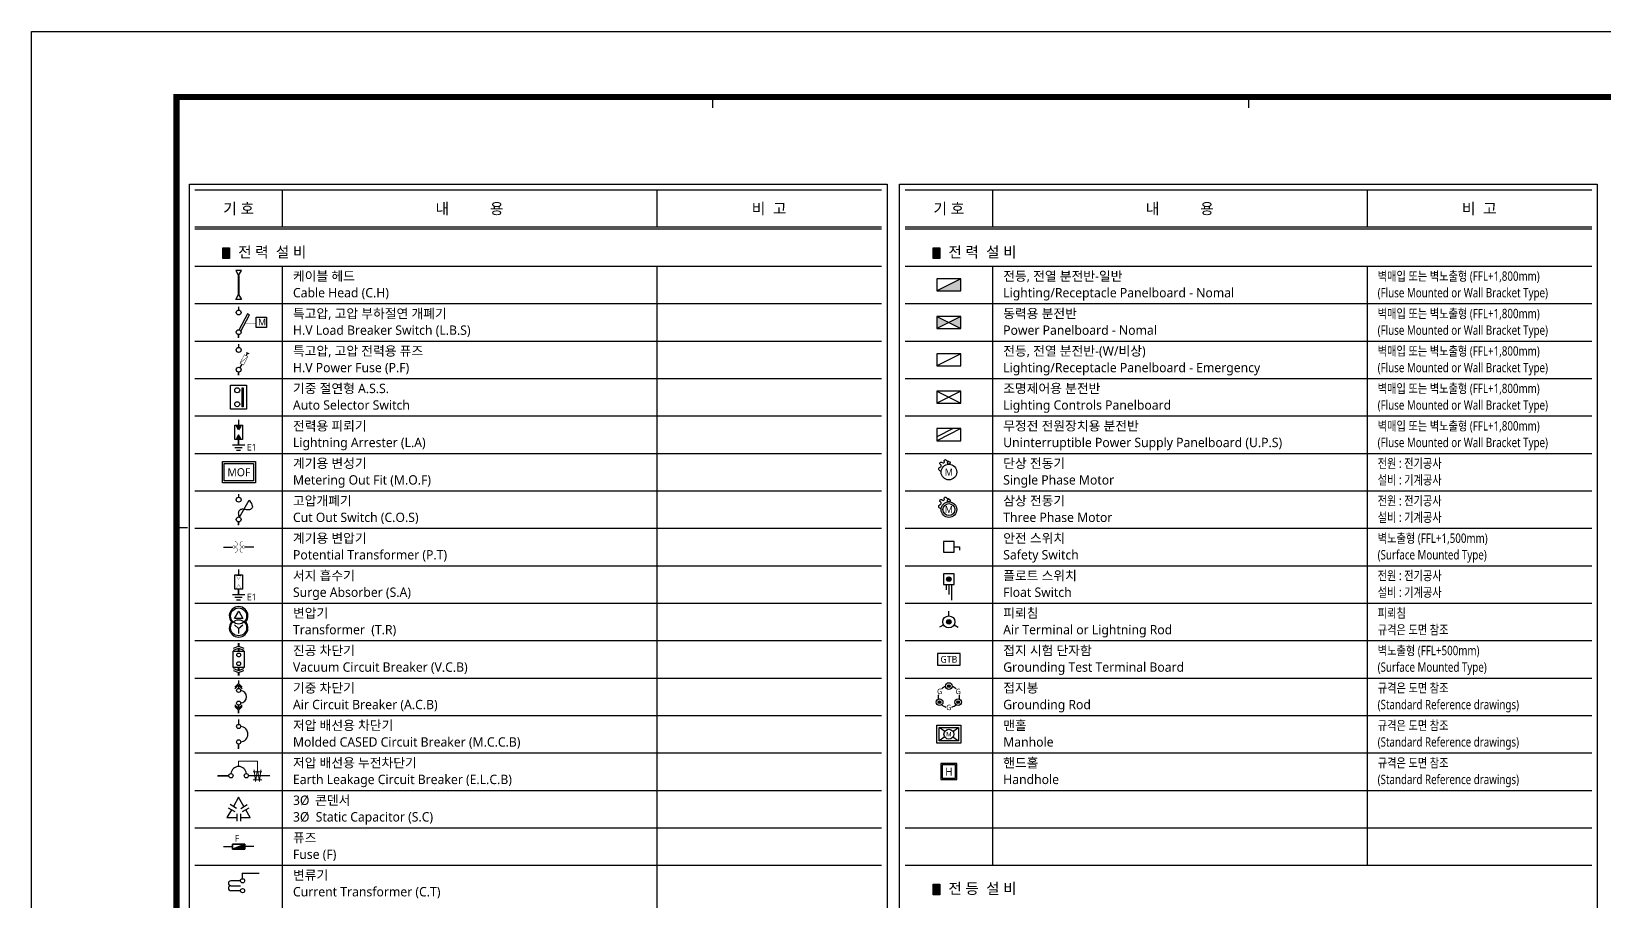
# Model space of a CAD drawing. Header units: millimetres. Extents: x 0 to 84100, y 0 to 59400.
# Drawn here: x 0 to 50380, y 31543 to 59400 of the extents above; entities that cross this region are included whole.
import ezdxf
from ezdxf.enums import TextEntityAlignment as Align

# ---------------------------------------------------------------- set-up
doc = ezdxf.new("R2010")
doc.units = ezdxf.units.MM
doc.header["$LTSCALE"] = 1000
for name, pattern in [('CEN', [62, 60, -1, 0, -1]), ('HID', [2.3, 1.5, -0.8]), ('TA1', [7.1, 5, -0.7, 0, -0.7, 0, -0.7])]:
    doc.linetypes.add(name, pattern=pattern)
for name, color, linetype in [('S', 4, 'Continuous'), ('SYM', 3, 'Continuous'), ('XR-SHEET-SHT', 5, 'Continuous'), ('XREF', 7, 'CEN')]:
    doc.layers.add(name, color=color, linetype=linetype)
doc.layers.add('XR-SHEET-TEMP', color=171, linetype='Continuous', plot=False)
doc.styles.add('GHS', font='malgun.ttf')
doc.styles.add('ROMANS', font='malgun.ttf')
doc.styles.add('ST1', font='')
doc.styles.get('ST1').set_extended_font_data('TaeGP')

# ---------------------------------------------------------------- blocks, each defined once
blk = doc.blocks.new('XR-FORM-EE', base_point=(461, 408))
at = {"layer": 'XR-SHEET-SHT', "color": 5}
blk.add_lwpolyline([(0, 118800), (168200, 118800), (168200, 0), (0, 0)], close=True, dxfattribs=at)
at = {"layer": 'XR-SHEET-SHT', "color": 5, "const_width": 400}
blk.add_lwpolyline([(9300, 114600), (163900, 114600), (163900, 4200), (9300, 4200)], close=True, dxfattribs=at)
at = {"layer": 'XR-SHEET-TEMP'}
for p, q in [((43650, 114600), (43650, 113900)), ((78000, 114600), (78000, 113900)), ((9300, 87000), (10000, 87000))]:
    blk.add_line(p, q, dxfattribs=at)
blk = doc.blocks.new('DD1')
at = {"layer": 'SYM'}
blk.add_hatch(color=256, dxfattribs=at).paths.add_polyline_path([(8, 4), (0, 0), (8, 0)])
blk.add_line((8, 4), (0, 0), dxfattribs=at)
blk.add_lwpolyline([(8, 0), (8, 4), (0, 4), (0, 0)], close=True, dxfattribs=at)
blk = doc.blocks.new('00$0$A$C7FC607E9')
at = {"layer": 'SYM'}
for points in [[(-3, -3), (3, -3), (3, 3), (-3, 3)], [(-2.5, -2.5), (2.5, -2.5), (2.5, 2.5), (-2.5, 2.5)]]:
    blk.add_lwpolyline(points, close=True, dxfattribs=at)
at = {"layer": 'SYM', "style": 'ST1', "width": 0.9}
blk.add_text('H', height=3, dxfattribs=at).set_placement((0, 0), align=Align.MIDDLE)
blk = doc.blocks.new('00$0$A$C00B5474B')
at = {"layer": 'SYM'}
blk.add_hatch(color=256, dxfattribs=at).paths.add_polyline_path([(0.75, 0, 1), (-0.75, 0, 1)])
for p, q in [((0.01, 1.99), (0.01, 3.57)), ((-1.73, -1), (-3.1, -1.79)), ((1.75, -1), (3.12, -1.79))]:
    blk.add_line(p, q, dxfattribs=at)
for radius in [2, 0.75]:
    blk.add_circle((0, 0), radius, dxfattribs=at)
blk = doc.blocks.new('00$0$A$C79151A1A')
at = {"layer": 'SYM'}
blk.add_hatch(color=256, dxfattribs=at).paths.add_polyline_path([(0.64, 0, 1), (-0.64, 0, 1)])
for p, q in [((-0.75, -1.5), (-0.75, -2.99)), ((0, -1.5), (0, -4.3)), ((0.75, -1.5), (0.75, -5.87))]:
    blk.add_line(p, q, dxfattribs=at)
blk.add_lwpolyline([(-1.5, -1.5), (1.5, -1.5), (1.5, 1.5), (-1.5, 1.5)], close=True, dxfattribs=at)
blk.add_circle((0, 0), 0.637, dxfattribs=at)

msp = doc.modelspace()

# ---------------------------------------------------------------- hatches: boundary and pattern name
at = {"layer": 'SYM'}
for color, points in [(4, [(6137, 52122), (6352, 52122), (6352, 52464), (6137, 52464)]), (4, [(28897, 52122), (29112, 52122), (29112, 52464), (28897, 52464)]), (256, [(6569, 46751), (6640, 46627), (6711, 46751)]), (256, [(6569, 46351), (6640, 46475), (6711, 46351)]), (256, [(29443, 38418, 1), (29357, 38418, 1)]), (256, [(29146, 37904, 1), (29060, 37904, 1)]), (256, [(29740, 37904, 1), (29654, 37904, 1)]), (4, [(28897, 31722), (29112, 31722), (29112, 32064), (28897, 32064)])]:
    msp.add_hatch(color=color, dxfattribs=at).paths.add_polyline_path(points)
h = msp.add_hatch(color=256, dxfattribs=at)
h.paths.add_polyline_path([(29014, 50268), (29014, 49882), (29400, 50075)])
h.paths.add_polyline_path([(29400, 50075), (29786, 49882), (29786, 50268)])

# ---------------------------------------------------------------- linework, layer by layer
at = {"layer": 'SYM', "color": 6}
for p, q in [((5240, 54325, -2754), (27240, 54325, -2754)), ((8040, 54325, -2754), (8040, 53125, -2754)), ((20040, 54325, -2754), (20040, 53125, -2754)), ((28000, 54325, -2754), (50000, 54325, -2754)), ((30800, 54325, -2754), (30800, 53125, -2754)), ((42800, 54325, -2754), (42800, 53125, -2754)), ((27240, 53125, -2754), (5240, 53125, -2754)), ((5240, 53075, -2754), (27240, 53075, -2754)), ((50000, 53125, -2754), (28000, 53125, -2754)), ((28000, 53075, -2754), (50000, 53075, -2754)), ((5240, 51875, -2754), (27240, 51875, -2754)), ((8040, 51875, -2754), (8040, 8675, -2754)), ((20040, 51875, -2754), (20040, 8675, -2754)), ((28000, 51875, -2754), (50000, 51875, -2754)), ((30800, 51875, -2754), (30800, 38675, -2754)), ((42800, 51875, -2754), (42800, 38675, -2754)), ((5240, 50675, -2754), (27240, 50675, -2754)), ((28000, 50675, -2754), (50000, 50675, -2754)), ((5240, 49475, -2754), (27240, 49475, -2754)), ((28000, 49475, -2754), (50000, 49475, -2754)), ((5240, 48275, -2754), (27240, 48275, -2754)), ((28000, 48275, -2754), (50000, 48275, -2754)), ((5240, 47075, -2754), (27240, 47075, -2754)), ((28000, 47075, -2754), (50000, 47075, -2754)), ((5240, 45875, -2754), (27240, 45875, -2754)), ((28000, 45875, -2754), (50000, 45875, -2754)), ((5240, 44675, -2754), (27240, 44675, -2754)), ((28000, 44675, -2754), (50000, 44675, -2754)), ((5240, 43475, -2754), (27240, 43475, -2754)), ((28000, 43475, -2754), (50000, 43475, -2754)), ((5240, 42275, -2754), (27240, 42275, -2754)), ((28000, 42275, -2754), (50000, 42275, -2754)), ((5240, 41075, -2754), (27240, 41075, -2754)), ((28000, 41075, -2754), (50000, 41075, -2754)), ((5240, 39875, -2754), (27240, 39875, -2754)), ((28000, 39875, -2754), (50000, 39875, -2754)), ((6640, 39695, -2754), (6808, 39633, -2754)), ((6640, 39633, -2754), (6808, 39572, -2754)), ((6640, 38917, -2754), (6808, 38978, -2754)), ((6640, 38855, -2754), (6808, 38917, -2754)), ((5240, 38675, -2754), (27240, 38675, -2754)), ((6757, 38381, -2754), (6640, 38499, -2754)), ((28000, 38675, -2754), (50000, 38675, -2754)), ((30800, 38675, -2754), (30800, 32675, -2754)), ((42800, 38675, -2754), (42800, 32675, -2754)), ((5240, 37475, -2754), (27240, 37475, -2754)), ((6757, 37762, -2754), (6640, 37645, -2754)), ((28000, 37475, -2754), (50000, 37475, -2754)), ((29270, 36964), (29093, 37086)), ((29270, 36786), (29093, 36664)), ((29530, 36964), (29707, 37086)), ((29530, 36786), (29707, 36664)), ((5240, 36275, -2754), (27240, 36275, -2754)), ((28000, 36275, -2754), (50000, 36275, -2754)), ((5240, 35075, -2754), (27240, 35075, -2754)), ((28000, 35075, -2754), (50000, 35075, -2754)), ((5240, 33875, -2754), (27240, 33875, -2754)), ((28000, 33875, -2754), (50000, 33875, -2754)), ((5240, 32675, -2754), (27240, 32675, -2754)), ((28000, 32675, -2754), (50000, 32675, -2754))]:
    msp.add_line(p, q, dxfattribs=at)
at = {"layer": 'SYM', "linetype": 'TA1'}
msp.add_line((6640, 51580, -2754), (6640, 50970, -2754), dxfattribs=at)
at = {"layer": 'SYM'}
for p, q in [((6640, 50569, -2754), (6640, 50468, -2754)), ((29786, 50268, -2754), (29014, 49882, -2754)), ((29014, 50268, -2754), (29786, 49882, -2754)), ((6640, 49580, -2754), (6640, 49681, -2754)), ((6640, 49371, -2754), (6640, 49270, -2754)), ((6924, 49093, -2754), (6880, 49009, -2754)), ((6885, 49112, -2754), (6962, 49074, -2754)), ((29786, 49068, -2754), (29014, 48682, -2754)), ((6640, 48379, -2754), (6640, 48480, -2754)), ((6739, 48736, -2754), (6682, 48627, -2754)), ((29014, 47868, -2754), (29786, 47482, -2754)), ((29786, 47868, -2754), (29014, 47482, -2754)), ((6639, 46952, -2754), (6639, 46783, -2754)), ((29539, 46668, -2754), (29014, 46405, -2754)), ((29786, 46668, -2754), (29014, 46282, -2754)), ((6444, 46150, -2754), (6835, 46150, -2754)), ((6522, 46066, -2754), (6757, 46066, -2754)), ((6575, 45982, -2754), (6704, 45982, -2754)), ((6639, 46150, -2754), (6639, 46319, -2754)), ((6640, 44571, -2754), (6640, 44470, -2754)), ((6640, 43579, -2754), (6640, 43680, -2754)), ((6152, 42875, -2754), (6443, 42875, -2754)), ((7128, 42875, -2754), (6837, 42875, -2754)), ((29569, 42879, -2754), (29744, 42879, -2754)), ((29744, 42879, -2754), (29744, 42771, -2754)), ((6639, 42152, -2754), (6639, 41983, -2754)), ((6444, 41350, -2754), (6835, 41350, -2754)), ((6639, 41350, -2754), (6639, 41519, -2754)), ((6504, 40580, -2754), (6641, 40816, -2754)), ((6522, 41266, -2754), (6757, 41266, -2754)), ((6575, 41182, -2754), (6704, 41182, -2754)), ((6641, 40816, -2754), (6777, 40580, -2754)), ((6502, 40379, -2754), (6640, 40266, -2754)), ((6777, 40580, -2754), (6504, 40580, -2754)), ((6640, 40266, -2754), (6777, 40379, -2754)), ((6640, 40266, -2754), (6640, 40105, -2754)), ((6471, 39633, -2754), (6640, 39695, -2754)), ((6471, 39572, -2754), (6640, 39633, -2754)), ((6640, 39795, -2754), (6640, 39695, -2754)), ((6640, 39633, -2754), (6640, 39533, -2754)), ((6471, 38978, -2754), (6640, 38917, -2754)), ((6471, 38917, -2754), (6640, 38855, -2754)), ((6640, 38917, -2754), (6640, 39017, -2754)), ((6640, 38755, -2754), (6640, 38855, -2754)), ((6523, 38381, -2754), (6640, 38499, -2754)), ((6523, 38330, -2754), (6640, 38448, -2754)), ((6640, 38596, -2754), (6640, 38499, -2754)), ((6640, 38439, -2754), (6640, 38341, -2754)), ((6523, 37813, -2754), (6640, 37696, -2754)), ((6640, 37705, -2754), (6640, 37803, -2754)), ((6523, 37762, -2754), (6640, 37645, -2754)), ((6640, 37547, -2754), (6640, 37645, -2754)), ((6640, 37341, -2754), (6640, 37190, -2754)), ((6640, 36409, -2754), (6640, 36560, -2754)), ((5965, 35544, -2754), (6325, 35544, -2754)), ((7637, 35544, -2754), (6955, 35544, -2754)), ((6640, 34852, -2754), (6471, 34559, -2754)), ((6809, 34559, -2754), (6640, 34852, -2754)), ((6410, 34453, -2754), (6266, 34204, -2754)), ((6305, 34513, -2754), (6514, 34393, -2754)), ((6574, 34497, -2754), (6366, 34617, -2754)), ((6580, 34325, -2754), (6580, 34084, -2754)), ((6700, 34325, -2754), (6700, 34084, -2754)), ((6705, 34498, -2754), (6914, 34619, -2754)), ((6766, 34393, -2754), (6975, 34513, -2754)), ((7014, 34204, -2754), (6870, 34453, -2754)), ((7014, 34204, -2754), (6870, 34453, -2754)), ((7014, 34204, -2754), (6870, 34453, -2754)), ((6266, 34204, -2754), (6580, 34204, -2754)), ((6700, 34204, -2754), (7014, 34204, -2754)), ((6152, 33275, -2754), (6443, 33275, -2754)), ((6837, 33355, -2754), (6443, 33195, -2754)), ((6837, 33355, -2754), (6443, 33195, -2754)), ((7128, 33275, -2754), (6837, 33275, -2754)), ((6765, 32418, -2754), (7295, 32418, -2754)), ((6765, 32243, -2754), (6765, 32418, -2754)), ((6698, 32176, -2754), (6392, 32176, -2754)), ((6392, 32017, -2754), (6698, 32017, -2754)), ((6392, 32017, -2754), (6698, 32017, -2754)), ((6698, 31858, -2754), (6392, 31858, -2754))]:
    msp.add_line(p, q, dxfattribs=at)
at = {"layer": 'SYM', "color": 6, "lineweight": 18}
for p, q in [((7380, 35672, -2754), (7107, 35672, -2754)), ((7380, 35416, -2754), (7107, 35416, -2754))]:
    msp.add_line(p, q, dxfattribs=at)
at = {"layer": 'SYM', "elevation": -2754}
for points in [[(5060, 54505), (27420, 54505), (27420, 8495), (5060, 8495)], [(27820, 54505), (50180, 54505), (50180, 8495), (27820, 8495)], [(6733, 51741), (6547, 51741), (6640, 51580)], [(6733, 50809), (6547, 50809), (6640, 50970)], [(7206, 50240), (7536, 50240), (7536, 49909), (7206, 49909)], [(29786, 49882), (29786, 50268), (29014, 50268), (29014, 49882)], [(29786, 48682), (29786, 49068), (29014, 49068), (29014, 48682)], [(6383, 48061), (6897, 48061), (6897, 47289), (6383, 47289)], [(6754, 47978), (6789, 47978), (6789, 47372), (6754, 47372)], [(29786, 47482), (29786, 47868), (29014, 47868), (29014, 47482)], [(6519, 46319), (6519, 46783), (6767, 46783), (6767, 46319)], [(6640, 46627), (6569, 46751), (6711, 46751)], [(6640, 46627), (6569, 46751), (6711, 46751)], [(6640, 46475), (6569, 46351), (6711, 46351)], [(6640, 46475), (6569, 46351), (6711, 46351)], [(29786, 46282), (29786, 46668), (29014, 46668), (29014, 46282)], [(6119, 45613), (7175, 45613), (7175, 44931), (6119, 44931)], [(7057, 44107), (7046, 44097), (7035, 44087), (7022, 44080), (7007, 44074), (6991, 44069), (6974, 44066), (6954, 44065), (6933, 44066), (6911, 44068), (6887, 44070), (6863, 44074), (6839, 44077), (6816, 44080), (6793, 44082), (6772, 44084), (6752, 44083), (6734, 44082), (6718, 44078), (6703, 44073), (6690, 44066), (6677, 44057), (6666, 44046), (6656, 44034), (6646, 44019), (6638, 44002), (6633, 43983), (6630, 43960), (6632, 43935), (6637, 43906), (6648, 43872), (6664, 43835), (6979, 44372), (7018, 44315), (7047, 44267), (7066, 44228), (7076, 44197), (7080, 44171), (7079, 44151), (7073, 44134), (7066, 44120)], [(29226, 43051), (29226, 42708), (29569, 42708), (29569, 43051)], [(6519, 41519), (6519, 41983), (6767, 41983), (6767, 41519)], [(6466, 39533), (6814, 39533), (6814, 39017), (6466, 39017)], [(29040, 39086), (29760, 39086), (29760, 39464), (29040, 39464)], [(6837, 33355), (6443, 33355), (6443, 33195), (6837, 33195)], [(6443, 33355), (6837, 33355), (6837, 33195), (6443, 33195)]]:
    msp.add_lwpolyline(points, close=True, dxfattribs=at)
at = {"layer": 'SYM', "color": 4, "elevation": -2754}
for points in [[(6137, 52464), (6352, 52464), (6352, 52122), (6137, 52122), (6137, 52464)], [(28897, 52464), (29112, 52464), (29112, 52122), (28897, 52122), (28897, 52464)], [(28897, 32064), (29112, 32064), (29112, 31722), (28897, 31722), (28897, 32064)]]:
    msp.add_lwpolyline(points, dxfattribs=at)
at = {"layer": 'SYM', "color": 6, "elevation": -2754}
for points, const_width in [([(6459, 51741), (6552, 51580), (6552, 50970), (6459, 50809)], 0.000714), ([(6821, 51741), (6728, 51580), (6728, 50970), (6821, 50809)], 0.000714), ([(6471, 39633), (6640, 39695), (6808, 39633)], 14.3), ([(6808, 39572), (6640, 39633), (6471, 39572)], 14.3), ([(6808, 38978), (6640, 38917), (6471, 38978)], 14.3), ([(6471, 38917), (6640, 38855), (6808, 38917)], 14.3), ([(6523, 38381), (6640, 38499), (6757, 38381)], 11.9), ([(6523, 38330), (6640, 38448), (6757, 38330)], 11.9), ([(6523, 37813), (6640, 37696), (6757, 37813)], 11.9), ([(6523, 37762), (6640, 37645), (6757, 37762)], 11.9)]:
    msp.add_lwpolyline(points, dxfattribs=dict(at, const_width=const_width))
at = {"layer": 'SYM', "elevation": -2754}
for points, const_width in [([(6547, 51741), (6733, 51741), (6640, 51580)], 12.9), ([(6547, 50809), (6733, 50809), (6640, 50970)], 12.9), ([(7206, 50240), (7536, 50240), (7536, 49909), (7206, 49909)], 12.9), ([(6937, 48980), (6796, 48708), (6682, 48765), (6823, 49038)], 12.9), ([(6897, 47289), (6383, 47289), (6383, 48061), (6897, 48061)], 12.9), ([(6754, 47372), (6789, 47372), (6789, 47978), (6754, 47978)], 12.9), ([(6519, 46319), (6519, 46783), (6767, 46783), (6767, 46319)], 17.9), ([(6119, 45613), (7175, 45613), (7175, 44931), (6119, 44931)], 17.1), ([(7057, 44107), (7046, 44097), (7035, 44087), (7022, 44080), (7007, 44074), (6991, 44069), (6974, 44066), (6954, 44065), (6933, 44066), (6911, 44068), (6887, 44070), (6863, 44074), (6839, 44077), (6816, 44080), (6793, 44082), (6772, 44084), (6752, 44083), (6734, 44082), (6718, 44078), (6703, 44073), (6690, 44066), (6677, 44057), (6666, 44046), (6656, 44034), (6646, 44019), (6638, 44002), (6633, 43983), (6630, 43960), (6632, 43935), (6637, 43906), (6648, 43872), (6664, 43835), (6979, 44372), (7018, 44315), (7047, 44267), (7066, 44228), (7076, 44197), (7080, 44171), (7079, 44151), (7073, 44134), (7066, 44120)], 12.9), ([(6519, 41519), (6519, 41983), (6767, 41983), (6767, 41519)], 17.9), ([(6640, 41827), (6711, 41951), (6569, 41951)], 8.57), ([(6640, 41675), (6711, 41551), (6569, 41551)], 8.57), ([(6777, 40580), (6504, 40580), (6641, 40816)], 8.57), ([(6466, 39017), (6814, 39017), (6814, 39533), (6466, 39533)], 14.3), ([(6837, 33195), (6443, 33195), (6443, 33355), (6837, 33355)], 14.3)]:
    msp.add_lwpolyline(points, close=True, dxfattribs=dict(at, const_width=const_width))
at = {"layer": 'SYM', "linetype": 'TA1', "ltscale": 0.8, "const_width": 68.6, "elevation": -2754}
msp.add_lwpolyline([(6640, 51580), (6640, 50970)], dxfattribs=at)
at = {"layer": 'SYM', "elevation": -2754}
for points, const_width in [([(6561, 50390, 1), (6719, 50390, 1), (6561, 50390)], 12.9), ([(6561, 49760, 1), (6719, 49760, 1), (6561, 49760)], 12.9), ([(6561, 49191, 1), (6719, 49191, 1), (6561, 49191)], 12.9), ([(6561, 48559, 1), (6719, 48559, 1), (6561, 48559)], 12.9), ([(6515, 47899, 1), (6674, 47899, 1), (6515, 47899)], 12.9), ([(6515, 47451, -1), (6674, 47451, -1), (6515, 47451)], 12.9), ([(6561, 44391, 1), (6719, 44391, 1), (6561, 44391)], 12.9), ([(6561, 43759, 1), (6719, 43759, 1), (6561, 43759)], 12.9), ([(6483, 42835, 1), (6483, 42915, 1), (6483, 42835)], 12.9), ([(6522, 42875, 0.825361), (6522, 43058)], 12.9), ([(6522, 42692, 0.825361), (6522, 42875)], 12.9), ([(6758, 42875, -0.825361), (6758, 43058)], 12.9), ([(6758, 42692, -0.825361), (6758, 42875)], 12.9), ([(6797, 42835, 1), (6797, 42915, 1), (6797, 42835)], 12.9), ([(6640, 40962, 0.629402), (6406, 40475)], 12.9), ([(6874, 40475, 0.629402), (6640, 40962)], 12.9), ([(6406, 40475, 0.629402), (6640, 39988, 0.629402), (6874, 40475)], 12.9), ([(6580, 39415, 1), (6703, 39415, 1), (6580, 39415)], 14.3), ([(6580, 39135, -1), (6703, 39135, -1), (6580, 39135)], 14.3), ([(6577, 38279, -0.982542), (6703, 38279, -1.017768), (6577, 38279)], 11.9), ([(6577, 37874, -0.982542), (6703, 37874, -1.017768), (6577, 37874)], 11.9), ([(6703, 38279, -0.92442), (6703, 37865)], 11.9), ([(6708, 37122, -0.982379), (6572, 37119, -1.017937), (6708, 37122)], 17.9), ([(6708, 37122, -0.92442), (6708, 36628)], 17.9), ([(6708, 36628, -0.982379), (6572, 36626, -1.017937), (6708, 36628)], 17.9), ([(6393, 35612, -0.92442), (6887, 35612)], 17.9), ([(6393, 35612, -0.982379), (6396, 35476, -1.017937), (6393, 35612)], 17.9), ([(6887, 35612, -0.982379), (6889, 35476, -1.017937), (6887, 35612)], 17.9), ([(6765, 32243, -0.982379), (6767, 32109, -1.017937), (6765, 32243)], 14.3), ([(6698, 32176), (6392, 32176, 1), (6392, 32017), (6698, 32017)], 14.3), ([(6698, 31858), (6392, 31858, -1), (6392, 32017), (6698, 32017)], 14.3), ([(6765, 31925, -0.982379), (6767, 31790, -1.017937), (6765, 31925)], 14.3)]:
    msp.add_lwpolyline(points, format="xyb", dxfattribs=dict(at, const_width=const_width))
for points, const_width in [([(6640, 50569), (6640, 50468)], 42.9), ([(6714, 49788), (6989, 50316), (6919, 50351), (6655, 49842)], 12.9), ([(6640, 49580), (6640, 49681)], 42.9), ([(6640, 49371), (6640, 49270)], 42.9), ([(6937, 48980), (6682, 48765)], 12.9), ([(6823, 49038), (6682, 48765), (6796, 48708), (6937, 48980), (6823, 49038)], 0.000714), ([(6937, 48980), (6682, 48765)], 0.000714), ([(6924, 49093), (6880, 49009)], 12.9), ([(6962, 49074), (6885, 49112)], 12.9), ([(6640, 48379), (6640, 48480)], 42.9), ([(6739, 48736), (6680, 48623)], 12.9), ([(6639, 46952), (6639, 46783)], 42.9), ([(6444, 46150), (6835, 46150)], 21.4), ([(6522, 46066), (6757, 46066)], 21.4), ([(6575, 45982), (6704, 45982)], 21.4), ([(6639, 46150), (6639, 46319)], 42.9), ([(6640, 44571), (6640, 44470)], 42.9), ([(6640, 43579), (6640, 43680)], 42.9), ([(6152, 42875), (6443, 42875)], 21.4), ([(7128, 42875), (6837, 42875)], 21.4), ([(6639, 42152), (6639, 41983)], 42.9), ([(6444, 41350), (6835, 41350)], 21.4), ([(6639, 41350), (6639, 41519)], 42.9), ([(6522, 41266), (6757, 41266)], 21.4), ([(6575, 41182), (6704, 41182)], 21.4), ([(6502, 40379), (6640, 40266), (6777, 40379)], 8.57), ([(6640, 39795), (6640, 39695)], 57.1), ([(6640, 40266), (6640, 40105)], 8.57), ([(6640, 39633), (6640, 39533)], 57.1), ([(6640, 38917), (6640, 39017)], 57.1), ([(6640, 38755), (6640, 38855)], 57.1), ([(6640, 38596), (6640, 38499)], 47.5), ([(6640, 38439), (6640, 38341)], 47.5), ([(6640, 37705), (6640, 37803)], 47.5), ([(6640, 37547), (6640, 37645)], 47.5), ([(6640, 37190), (6640, 37341)], 42.9), ([(6640, 36560), (6640, 36409)], 42.9), ([(6325, 35544), (5965, 35544)], 42.9), ([(6955, 35544), (7637, 35544)], 42.9), ([(6640, 34852), (6471, 34559)], 14.3), ([(6809, 34559), (6640, 34852)], 14.3), ([(6410, 34453), (6266, 34204), (6580, 34204)], 14.3), ([(6305, 34513), (6514, 34393)], 14.3), ([(6574, 34497), (6366, 34617)], 14.3), ([(6580, 34325), (6580, 34084)], 14.3), ([(6700, 34204), (7014, 34204), (6870, 34453)], 14.3), ([(6700, 34325), (6700, 34084)], 14.3), ([(6705, 34498), (6914, 34619)], 14.3), ([(6766, 34393), (6975, 34513)], 14.3), ([(6152, 33275), (6443, 33275)], 21.4), ([(7128, 33275), (6837, 33275)], 21.4), ([(7295, 32418), (6765, 32418), (6765, 32243)], 28.6)]:
    msp.add_lwpolyline(points, dxfattribs=dict(at, const_width=const_width))
msp.add_lwpolyline([(6714, 49788), (6989, 50316), (6919, 50351), (6655, 49842)], dxfattribs=at)
at = {"layer": 'SYM', "linetype": 'HID', "const_width": 12.9, "elevation": -2754}
msp.add_lwpolyline([(6852, 50052), (7209, 50052)], dxfattribs=at)
at = {"layer": 'SYM', "color": 6, "const_width": 8.57, "elevation": -2754}
msp.add_lwpolyline([(6180, 45552), (7114, 45552), (7114, 44992), (6180, 44992)], close=True, dxfattribs=at)
at = {"layer": 'SYM', "color": 6, "elevation": -2754}
msp.add_lwpolyline([(6180, 45552), (7114, 45552), (7114, 44992), (6180, 44992)], close=True, dxfattribs=at)
at = {"layer": 'SYM', "elevation": -2754}
for points in [[(29153, 45311, -0.981189), (29119, 45432, 0.636041), (29131, 45518, -1.14868), (29188, 45583, 0.886938), (29253, 45626, -1.014016), (29317, 45657, 0.347721), (29376, 45628, -0.205379), (29395, 45615, -0.205379)], [(29153, 44111, -0.981189), (29119, 44232, 0.636041), (29131, 44318, -1.14868), (29188, 44383, 0.886938), (29253, 44426, -1.014016), (29317, 44457, 0.347721), (29376, 44428, -0.205379), (29395, 44415, -0.205379)]]:
    msp.add_lwpolyline(points, format="xyb", dxfattribs=at)
at = {"layer": 'SYM', "color": 6, "const_width": 8.57, "elevation": -2754}
for points in [[(6640, 40920, 1), (6640, 40406, 1), (6640, 40920)], [(6640, 40544, 1), (6640, 40030, 1), (6640, 40544)]]:
    msp.add_lwpolyline(points, format="xyb", dxfattribs=at)
at = {"layer": 'SYM', "color": 6, "elevation": -2754}
for points in [[(6757, 38330), (6640, 38448)], [(6757, 37813), (6640, 37696)]]:
    msp.add_lwpolyline(points, dxfattribs=at)
at = {"layer": 'SYM'}
msp.add_lwpolyline([(29016, 37163), (29784, 37163), (29784, 36587), (29016, 36587)], close=True, dxfattribs=at)
at = {"layer": 'SYM', "color": 6}
msp.add_lwpolyline([(29093, 37086), (29707, 37086), (29707, 36664), (29093, 36664)], close=True, dxfattribs=at)
at = {"layer": 'SYM', "color": 6, "linetype": 'HID', "lineweight": 18, "elevation": -2754}
msp.add_lwpolyline([(7244, 35728), (7244, 36011), (6640, 36011), (6640, 35840)], dxfattribs=at)
at = {"layer": 'SYM', "color": 6, "lineweight": 18, "elevation": -2754}
msp.add_lwpolyline([(7137, 35728), (7183, 35360), (7244, 35728), (7304, 35360), (7350, 35728)], dxfattribs=at)
at = {"layer": 'SYM'}
for centre, radius in [((6640, 50390, -2754), 78.2), ((6640, 49760, -2754), 78.2), ((6640, 49191, -2754), 79.4), ((6640, 48559, -2754), 79.4), ((6595, 47899, -2754), 79.4), ((6595, 47451, -2754), 79.4), ((29400, 45275, -2754), 250), ((29400, 45570, -2754), 45), ((6640, 44391, -2754), 79.4), ((29400, 44370, -2754), 45), ((6640, 43759, -2754), 79.4), ((29400, 44075, -2754), 250), ((6642, 39415, -2754), 61.3), ((6642, 39135, -2754), 61.3), ((6640, 38278, -2754), 63.4), ((29400, 38418, -2754), 107), ((29400, 38418, -2754), 42.9), ((6640, 37872, -2754), 63.4), ((29103, 37904, -2754), 107), ((29103, 37904, -2754), 42.9), ((29697, 37904, -2754), 107), ((29697, 37904, -2754), 42.9), ((6640, 37122, -2754), 67.8), ((6640, 36628, -2754), 67.8), ((6393, 35544, -2754), 67.8), ((6887, 35544, -2754), 67.8), ((6765, 32176, -2754), 67.1), ((6765, 31858, -2754), 67.1)]:
    msp.add_circle(centre, radius, dxfattribs=at)
at = {"layer": 'SYM', "color": 6}
for centre, radius in [((29400, 44075, -2754), 190), ((6640, 40663, -2754), 257), ((6640, 40287, -2754), 257), ((29400, 36875), 157)]:
    msp.add_circle(centre, radius, dxfattribs=at)
at = {"layer": 'SYM'}
for centre, radius, start, end in [((6640, 40663, -2754), 300, 321.2544, 218.7456), ((6640, 40287, -2754), 300, 141.2544, 38.7456), ((29400, 38075, -2754), 343, 107.9785, 131.7987), ((29400, 38075, -2754), 343, 47.5398, 72.0215), ((6687, 38072, -2754), 207, 274.4982, 85.5018), ((29400, 38075, -2754), 343, 169.9424, 192.0215), ((29400, 38075, -2754), 343, 227.9785, 254.0601), ((29400, 38075, -2754), 343, 286.488, 312.1644), ((29400, 38075, -2754), 343, 348.1215, 9.8803), ((6688, 36875, -2754), 248, 274.4982, 85.5018), ((6640, 35592, -2754), 248, 4.4982, 175.5018), ((6392, 32096, -2754), 79.6, 90, 270), ((6392, 31937, -2754), 79.6, 90, 270)]:
    msp.add_arc(centre, radius, start, end, dxfattribs=at)
msp.add_solid([(6443, 33195, -2754), (6837, 33355, -2754), (6837, 33195, -2754)], dxfattribs=at)

# ---------------------------------------------------------------- block references
at = {"layer": 'S', "xscale": 96.4285714289872, "yscale": 96.4285714289872, "zscale": 96.4285714289872}
msp.add_blockref('DD1', (29014, 51082, -2754), dxfattribs=at)
at = {"layer": 'SYM'}
for name, p, xscale, yscale, zscale in [('00$0$A$C79151A1A', (29400, 41846), 114.2857142855064, 114.2857142855064, 114.2857142855064), ('00$0$A$C00B5474B', (29400, 40475), 96.42888482194394, 96.42888482194394, 96.42888482194394), ('00$0$A$C7FC607E9', (29400, 35675), 85.7142857144936, 85.7142857144936, 85.7142857144936)]:
    msp.add_blockref(name, p, dxfattribs=dict(at, xscale=xscale, yscale=yscale, zscale=zscale))
at = {"layer": 'XREF', "xscale": 0.5, "yscale": 0.5, "zscale": 0.5}
msp.add_blockref('XR-FORM-EE', (231, 204), dxfattribs=at)

# ---------------------------------------------------------------- texts
at = {"layer": 'SYM', "color": 4, "style": 'ROMANS'}
for s, p in [('기 호', (6640, 53725, -2754)), ('내           용', (14040, 53725, -2754)), ('비  고', (23640, 53725, -2754)), ('기 호', (29400, 53725, -2754)), ('내           용', (36800, 53725, -2754)), ('비  고', (46400, 53725, -2754))]:
    msp.add_text(s, height=350, dxfattribs=at).set_placement(p, align=Align.MIDDLE)
for s, p in [('전 력  설 비', (6624, 52157, -2754)), ('전 력  설 비', (29384, 52157, -2754)), ('전 등  설 비', (29384, 31757, -2754))]:
    msp.add_text(s, height=342.9, dxfattribs=at).set_placement(p)
at = {"layer": 'SYM', "linetype": 'Continuous'}
for s, style, p in [('케이블 헤드', 'GHS', (8381, 51408, -2754)), ('전등, 전열 분전반-일반', 'GHS', (31141, 51408, -2754)), ('Cable Head (C.H)', 'GHS', (8381, 50876, -2754)), ('Lighting/Receptacle Panelboard - Nomal', 'GHS', (31141, 50876, -2754)), ('특고압, 고압 부하절연 개폐기', 'GHS', (8381, 50208, -2754)), ('동력용 분전반', 'GHS', (31141, 50208, -2754)), ('H.V Load Breaker Switch (L.B.S)', 'GHS', (8381, 49676, -2754)), ('Power Panelboard - Nomal', 'GHS', (31141, 49676, -2754)), ('특고압, 고압 전력용 퓨즈', 'GHS', (8381, 49008, -2754)), ('전등, 전열 분전반-(W/비상)', 'GHS', (31141, 49008, -2754)), ('H.V Power Fuse (P.F)', 'GHS', (8381, 48476, -2754)), ('Lighting/Receptacle Panelboard - Emergency', 'GHS', (31141, 48476, -2754)), ('기중 절연형 A.S.S.', 'GHS', (8381, 47808, -2754)), ('조명제어용 분전반', 'GHS', (31141, 47808, -2754)), ('Auto Selector Switch', 'GHS', (8381, 47276, -2754)), ('Lighting Controls Panelboard', 'GHS', (31141, 47276, -2754)), ('전력용 피뢰기', 'GHS', (8381, 46608, -2754)), ('무정전 전원장치용 분전반', 'ROMANS', (31141, 46608, -2754)), ('Lightning Arrester (L.A)', 'GHS', (8381, 46076, -2754)), ('Uninterruptible Power Supply Panelboard (U.P.S)', 'ROMANS', (31141, 46076, -2754)), ('계기용 변성기', 'GHS', (8381, 45408, -2754)), ('단상 전동기', 'ROMANS', (31141, 45408, -2754)), ('Metering Out Fit (M.O.F)', 'GHS', (8381, 44876, -2754)), ('Single Phase Motor', 'ROMANS', (31141, 44876, -2754)), ('고압개폐기', 'GHS', (8381, 44208, -2754)), ('삼상 전동기', 'ROMANS', (31141, 44208, -2754)), ('Cut Out Switch (C.O.S)', 'GHS', (8381, 43676, -2754)), ('Three Phase Motor', 'ROMANS', (31141, 43676, -2754)), ('계기용 변압기', 'GHS', (8381, 43008, -2754)), ('안전 스위치', 'ROMANS', (31141, 43008, -2754)), ('Potential Transformer (P.T)', 'GHS', (8381, 42476, -2754)), ('Safety Switch', 'ROMANS', (31141, 42476, -2754)), ('서지 흡수기', 'GHS', (8381, 41808, -2754)), ('플로트 스위치', 'ROMANS', (31141, 41808, -2754)), ('Surge Absorber (S.A)', 'GHS', (8381, 41276, -2754)), ('Float Switch', 'ROMANS', (31141, 41276, -2754)), ('변압기', 'GHS', (8381, 40608, -2754)), ('피뢰침', 'ROMANS', (31141, 40608, -2754)), ('Transformer  (T.R)', 'GHS', (8381, 40076, -2754)), ('Air Terminal or Lightning Rod', 'ROMANS', (31141, 40076, -2754)), ('진공 차단기', 'GHS', (8381, 39408, -2754)), ('접지 시험 단자함', 'ROMANS', (31141, 39408, -2754)), ('Vacuum Circuit Breaker (V.C.B)', 'GHS', (8381, 38876, -2754)), ('Grounding Test Terminal Board', 'ROMANS', (31141, 38876, -2754)), ('기중 차단기', 'GHS', (8381, 38208, -2754)), ('접지봉', 'ROMANS', (31141, 38208, -2754)), ('Air Circuit Breaker (A.C.B)', 'GHS', (8381, 37676, -2754)), ('Grounding Rod', 'ROMANS', (31141, 37676, -2754)), ('저압 배선용 차단기', 'GHS', (8381, 37008, -2754)), ('맨홀', 'ROMANS', (31141, 37008, -2754)), ('Molded CASED Circuit Breaker (M.C.C.B)', 'GHS', (8381, 36476, -2754)), ('Manhole', 'ROMANS', (31141, 36476, -2754)), ('저압 배선용 누전차단기', 'GHS', (8381, 35808, -2754)), ('핸드홀', 'ROMANS', (31141, 35808, -2754)), ('Earth Leakage Circuit Breaker (E.L.C.B)', 'GHS', (8381, 35276, -2754)), ('Handhole', 'ROMANS', (31141, 35276, -2754)), ('3Ø', 'GHS', (8381, 34608, -2754)), ('콘덴서', 'GHS', (9092, 34608, -2754)), ('3Ø', 'GHS', (8381, 34076, -2754)), ('Static Capacitor (S.C)', 'GHS', (9110, 34076, -2754)), ('퓨즈', 'GHS', (8381, 33408, -2754)), ('Fuse (F)', 'GHS', (8381, 32876, -2754)), ('변류기', 'GHS', (8381, 32208, -2754)), ('Current Transformer (C.T)', 'GHS', (8381, 31676, -2754))]:
    msp.add_text(s, height=300, dxfattribs=dict(at, style=style)).set_placement(p)
at = {"layer": 'SYM', "linetype": 'Continuous', "width": 0.8}
for s, style, p in [('벽매입 또는 벽노출형 (FFL+1,800mm)', 'GHS', (43141, 51408, -2754)), ('(Fluse Mounted or Wall Bracket Type)', 'GHS', (43141, 50876, -2754)), ('벽매입 또는 벽노출형 (FFL+1,800mm)', 'GHS', (43141, 50208, -2754)), ('(Fluse Mounted or Wall Bracket Type)', 'GHS', (43141, 49676, -2754)), ('벽매입 또는 벽노출형 (FFL+1,800mm)', 'GHS', (43141, 49008, -2754)), ('(Fluse Mounted or Wall Bracket Type)', 'GHS', (43141, 48476, -2754)), ('벽매입 또는 벽노출형 (FFL+1,800mm)', 'GHS', (43141, 47808, -2754)), ('(Fluse Mounted or Wall Bracket Type)', 'GHS', (43141, 47276, -2754)), ('벽매입 또는 벽노출형 (FFL+1,800mm)', 'ROMANS', (43141, 46608, -2754)), ('(Fluse Mounted or Wall Bracket Type)', 'ROMANS', (43141, 46076, -2754)), ('전원 : 전기공사', 'ROMANS', (43141, 45408, -2754)), ('설비 : 기계공사', 'ROMANS', (43141, 44876, -2754)), ('전원 : 전기공사', 'ROMANS', (43141, 44208, -2754)), ('설비 : 기계공사', 'ROMANS', (43141, 43676, -2754)), ('벽노출형 (FFL+1,500mm)', 'ROMANS', (43141, 43008, -2754)), ('(Surface Mounted Type)', 'ROMANS', (43141, 42476, -2754)), ('전원 : 전기공사', 'ROMANS', (43141, 41808, -2754)), ('설비 : 기계공사', 'ROMANS', (43141, 41276, -2754)), ('피뢰침', 'ROMANS', (43141, 40608, -2754)), ('규격은 도면 참조', 'ROMANS', (43141, 40076, -2754)), ('벽노출형 (FFL+500mm)', 'ROMANS', (43141, 39408, -2754)), ('(Surface Mounted Type)', 'ROMANS', (43141, 38876, -2754)), ('규격은 도면 참조', 'ROMANS', (43141, 38208, -2754)), ('(Standard Reference drawings)', 'ROMANS', (43141, 37676, -2754)), ('규격은 도면 참조', 'ROMANS', (43141, 37008, -2754)), ('(Standard Reference drawings)', 'ROMANS', (43141, 36476, -2754)), ('규격은 도면 참조', 'ROMANS', (43141, 35808, -2754)), ('(Standard Reference drawings)', 'ROMANS', (43141, 35276, -2754))]:
    msp.add_text(s, height=300, dxfattribs=dict(at, style=style)).set_placement(p)
at = {"layer": 'SYM', "style": 'GHS'}
for s, height, p in [('M', 214, (7265, 49975, -2754)), ('E1', 214.3, (6903, 45966, -2754)), ('E1', 214.3, (6903, 41166, -2754)), ('F', 214, (6515, 33432, -2754))]:
    msp.add_text(s, height=height, dxfattribs=at).set_placement(p)
at = {"layer": 'SYM'}
for s, height, style, p in [('MOF', 257.1, 'GHS', (6647, 45272, -2754)), ('M', 220, 'ROMANS', (29400, 45275, -2754)), ('M', 220, 'ROMANS', (29400, 44075, -2754)), ('GTB', 214.3, 'ROMANS', (29400, 39275, -2754)), ('G', 171, 'ROMANS', (29104, 38247, -2754)), ('G', 171, 'ROMANS', (29697, 38246, -2754)), ('G', 171, 'ROMANS', (29400, 37732, -2754))]:
    msp.add_text(s, height=height, dxfattribs=dict(at, style=style)).set_placement(p, align=Align.MIDDLE)
at = {"layer": 'SYM', "style": 'GHS'}
msp.add_text('M', height=144, dxfattribs=at).set_placement((29400, 36875), align=Align.MIDDLE_CENTER)

doc.saveas('drawing.dxf')
